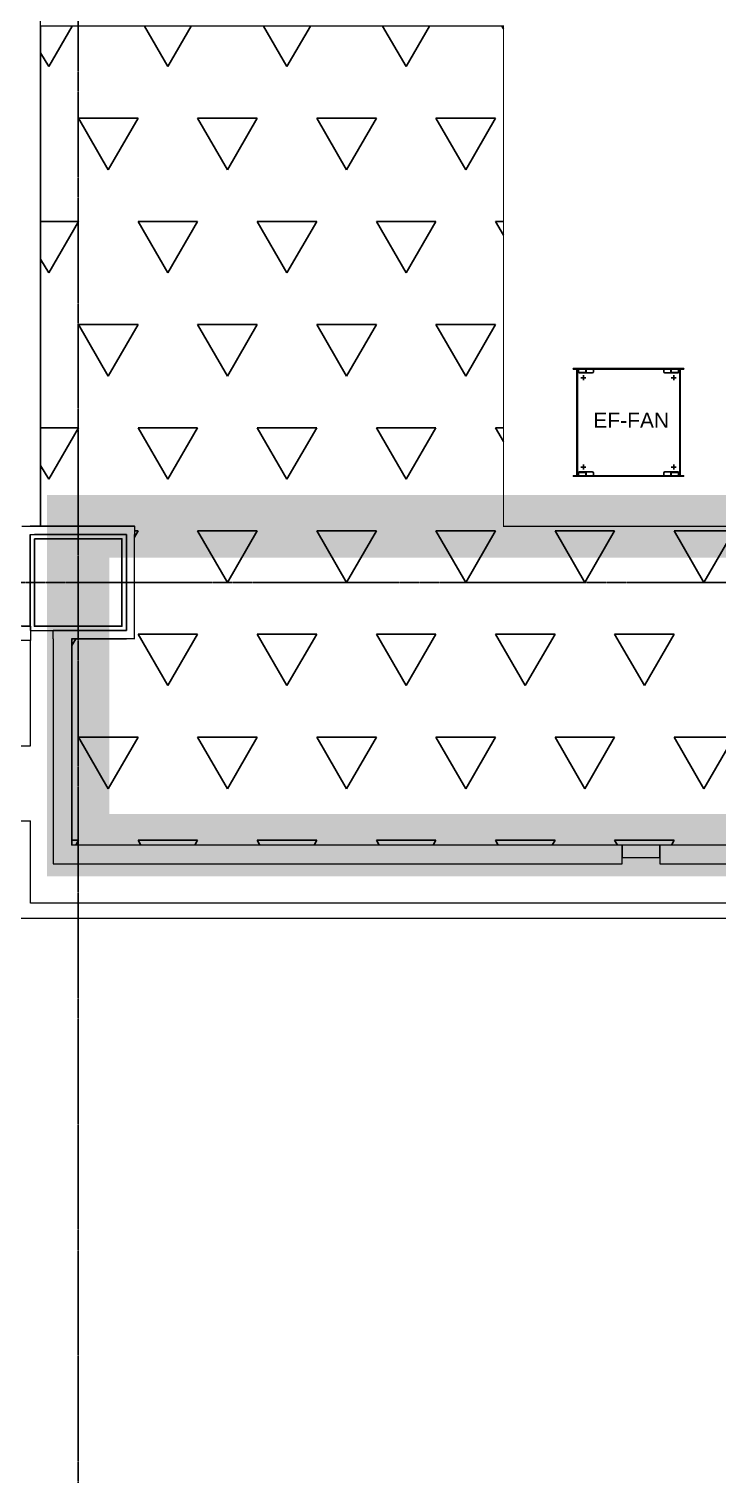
# Model space of a CAD drawing. Extents: x -3450 to 27857, y -1288 to 11880.
# Drawn here: x 24321 to 24871, y -720 to 443 of the extents above; entities that cross this region are included whole.
import ezdxf

# ---------------------------------------------------------------- set-up
doc = ezdxf.new("R2010")
doc.units = 0
doc.linetypes.add('X-S-FAB-L20$0$COL-CEN-LIN', pattern=[3.25, 2.5, -0.25, 0.25, -0.25])
for name, color, linetype in [('188K-SM-03-F20-MECH-EQ-Y2257103$0$0-move in', 8, 'Continuous'), ('188K-SM-03-F20-MECH-EQ-Y2257103$0$M-EQPM-AD', 5, 'Continuous'), ('188K-SM-03-F20-MECH-EQ-Y2257103$0$M-PHASE1 AREA', 252, 'Continuous'), ('X-S-FAB-L20$0$1_l20平面圖_1_A-WALL-EX', 8, 'Continuous'), ('X-S-FAB-L20$0$1_l20平面圖_1_A-WALL-IN', 8, 'Continuous'), ('X-S-FAB-L20$0$BLOCK', 8, 'Continuous'), ('X-S-FAB-L20$0$CCL', 8, 'X-S-FAB-L20$0$COL-CEN-LIN'), ('X-S-FAB-L20$0$COL-S', 8, 'Continuous')]:
    doc.layers.add(name, color=color, linetype=linetype)
doc.styles.add('188K-SM-03-F20-MECH-EQ-Y2257103$0$Standard', font='arial.ttf')

# ---------------------------------------------------------------- blocks, each defined once
blk = doc.blocks.new('X-S-FAB-L20$0$FAB2-L05')
at = {"layer": 'X-S-FAB-L20$0$CCL'}
for p, q in [((-1800, 11005), (-1800, 0)), ((-26880, 720), (1210, 720))]:
    blk.add_line(p, q, dxfattribs=at)
at = {"layer": 'X-S-FAB-L20$0$COL-S'}
blk.add_lwpolyline([(-1835, 755), (-1765, 755), (-1765, 685), (-1835, 685)], close=True, dxfattribs=at)
blk = doc.blocks.new('X-S-FAB-L20')
at = {"layer": 'X-S-FAB-L20$0$1_l20平面圖_1_A-WALL-EX', "color": 6, "lineweight": 0, "ltscale": 10}
for p, q in [((24322, -46.5), (24312.8, -46.5)), ((24322, -46.5), (24312.8, -46.5)), ((24310, -130.7), (24322, -130.7)), ((24310, -190.7), (24322, -190.7))]:
    blk.add_line(p, q, dxfattribs=at)
at = {"layer": 'X-S-FAB-L20$0$1_l20平面圖_1_A-WALL-EX', "color": 4, "lineweight": 0, "ltscale": 10, "flags": 128}
blk.add_lwpolyline([(24322, -35), (18505, -35)], dxfattribs=at)
at = {"layer": 'X-S-FAB-L20$0$1_l20平面圖_1_A-WALL-EX', "color": 6, "lineweight": 0, "ltscale": 10, "flags": 128}
for points in [[(24322, -35), (24322, -46.5)], [(24322, -130.7), (24322, -46.5)], [(24322, -256.5), (24322, -190.7)], [(26378, -256.5), (24322, -256.5)], [(24310, -268.5), (26390, -268.5)]]:
    blk.add_lwpolyline(points, dxfattribs=at)
at = {"layer": 'X-S-FAB-L20$0$1_l20平面圖_1_A-WALL-IN', "color": 3, "lineweight": 0, "ltscale": 10, "flags": 128}
for points in [[(24330, 45), (24330, 1455)], [(24315, 45), (24330, 45)], [(24315, 45), (24321.5, 45)], [(24405, 45), (24321.5, 45)], [(24321.5, -35), (24321.5, 38.5)], [(24321.5, 38.5), (24398.5, 38.5)], [(24398.5, 38.5), (24398.5, -38.5)], [(24405, 45), (24405, 38.5)], [(24405, -45), (24405, 38.5)], [(24315, -35), (24321.5, -35)], [(24398.5, -38.5), (24340, -38.5)], [(24340, -45), (24340, -38.5)], [(24340, -45), (24340, -225)], [(24355, -45), (24398.5, -45)], [(24355, -210), (24355, -45)], [(24405, -45), (24398.5, -45)], [(24795, -210), (24355, -210)], [(24795, -225), (24795, -210)], [(24825, -210), (24795, -210)], [(24795, -210), (24795, -220)], [(24795, -220), (24825, -220)], [(25245, -210), (24825, -210)], [(24825, -210), (24825, -225)], [(24825, -220), (24825, -210)], [(24340, -225), (24355, -225)], [(24355, -225), (24795, -225)], [(24825, -225), (25245, -225)]]:
    blk.add_lwpolyline(points, dxfattribs=at)
at = {"layer": 'X-S-FAB-L20$0$1_l20平面圖_1_A-WALL-IN', "color": 1, "lineweight": 0, "ltscale": 10, "flags": 128}
for points in [[(24321.5, 38.5), (24325, 38.5)], [(24321.5, 38.5), (24321.5, -38.5)], [(24395, 38.5), (24325, 38.5)], [(24398.5, 38.5), (24395, 38.5)], [(24398.5, -35), (24398.5, 38.5)], [(24321.5, -38.5), (24325, -38.5)], [(24325, -38.5), (24398.5, -38.5)], [(24398.5, -38.5), (24398.5, -35)]]:
    blk.add_lwpolyline(points, dxfattribs=at)
at = {"layer": 'X-S-FAB-L20$0$BLOCK'}
blk.add_blockref('X-S-FAB-L20$0$FAB2-L05', (26160, -720), dxfattribs=at)
blk = doc.blocks.new('188K-SM-03-F20-MECH-EQ-Y2257103$0$A$C98b0fb23')
for p, q in [((-86.3, 88.4), (-90.6, 88.4)), ((-90.6, 88.4), (-90.6, 87.9)), ((-90.6, 87.9), (-86.8, 87.9)), ((-86.8, 87.9), (-86.8, -18.7)), ((-86.8, 87.9), (16.4, 87.9)), ((-86.3, -19.2), (-86.3, 88.4)), ((-86.3, 88.4), (16, 88.4)), ((-85.4, 87.3), (-84.9, 87.9)), ((-85.4, 85.2), (-85.4, 87.3)), ((-85.1, 87.3), (-84.6, 87.9)), ((-85.1, 87.3), (-85.1, 85.2)), ((-77.9, 87.3), (-77.4, 87.9)), ((-77.9, 85.2), (-77.9, 87.3)), ((-77.5, 87.3), (-77.1, 87.9)), ((-77.5, 87.3), (-77.5, 85.2)), ((-70.3, 87.3), (-70.8, 87.9)), ((-70.3, 85.2), (-70.3, 87.3)), ((0, 87.3), (0.5, 87.9)), ((0, 85.2), (0, 87.3)), ((7.2, 87.3), (6.8, 87.9)), ((7.6, 87.3), (7.1, 87.9)), ((7.2, 87.3), (7.2, 85.2)), ((7.6, 85.2), (7.6, 87.3)), ((14.7, 87.3), (14.3, 87.9)), ((15.1, 87.3), (14.6, 87.9)), ((14.7, 87.3), (14.7, 85.2)), ((15.1, 85.2), (15.1, 87.3)), ((16, -19.2), (16, 88.4)), ((16, 88.4), (20.2, 88.4)), ((16.4, 87.9), (16.4, -18.7)), ((20.2, 87.9), (16.4, 87.9)), ((20.2, 88.4), (20.2, 87.9)), ((-84.4, 84.6), (-78.5, 84.6)), ((-78.6, 84.1), (-84.3, 84.1)), ((-77.8, 79.2), (-82.8, 79.2)), ((-80.3, 76.7), (-80.3, 81.7)), ((-78.6, 84.1), (-71.4, 84.1)), ((8.3, 84.1), (1.1, 84.1)), ((12.5, 79.2), (7.5, 79.2)), ((14.1, 84.6), (8.2, 84.6)), ((8.3, 84.1), (14, 84.1)), ((10, 76.7), (10, 81.7)), ((-77.8, -10), (-82.8, -10)), ((-80.3, -12.5), (-80.3, -7.5)), ((12.5, -10), (7.5, -10)), ((10, -12.5), (10, -7.5)), ((-86.8, -18.7), (-90.6, -18.7)), ((-90.6, -18.7), (-90.6, -19.2)), ((-90.6, -19.2), (-86.3, -19.2)), ((16.4, -18.7), (-86.8, -18.7)), ((16, -19.2), (-86.3, -19.2)), ((-85.4, -16), (-85.4, -18.1)), ((-85.4, -18.1), (-84.9, -18.7)), ((-85.1, -18.1), (-85.1, -16)), ((-85.1, -18.1), (-84.6, -18.7)), ((-84.4, -15.4), (-78.5, -15.4)), ((-78.6, -14.9), (-84.3, -14.9)), ((-78.6, -14.9), (-71.4, -14.9)), ((-77.9, -16), (-77.9, -18.1)), ((-77.9, -18.1), (-77.4, -18.7)), ((-77.5, -18.1), (-77.5, -16)), ((-77.5, -18.1), (-77.1, -18.7)), ((-70.3, -18.1), (-70.8, -18.7)), ((-70.3, -16), (-70.3, -18.1)), ((0, -16), (0, -18.1)), ((0, -18.1), (0.5, -18.7)), ((8.3, -14.9), (1.1, -14.9)), ((7.2, -18.1), (6.8, -18.7)), ((7.6, -18.1), (7.1, -18.7)), ((7.2, -18.1), (7.2, -16)), ((7.6, -16), (7.6, -18.1)), ((14.1, -15.4), (8.2, -15.4)), ((8.3, -14.9), (14, -14.9)), ((14.7, -18.1), (14.3, -18.7)), ((15.1, -18.1), (14.6, -18.7)), ((14.7, -18.1), (14.7, -16)), ((15.1, -16), (15.1, -18.1)), ((20.2, -19.2), (16, -19.2)), ((16.4, -18.7), (20.2, -18.7)), ((20.2, -18.7), (20.2, -19.2))]:
    blk.add_line(p, q)
for centre, radius, start, end in [((-84.3, 85.2), 1.09, 180, 270), ((-84.4, 85.2), 0.61, 180, 270), ((-78.6, 85.2), 1.09, 270, 0), ((-78.5, 85.2), 0.61, 270, 0), ((-71.4, 85.2), 1.09, 270, 0), ((1.1, 85.2), 1.09, 180, 270), ((8.3, 85.2), 1.09, 180, 270), ((8.2, 85.2), 0.61, 180, 270), ((14, 85.2), 1.09, 270, 0), ((14.1, 85.2), 0.61, 270, 0), ((-84.3, -16), 1.09, 90, 180), ((-84.4, -16), 0.61, 90, 180), ((-78.6, -16), 1.09, 0, 90), ((-78.5, -16), 0.61, 0, 90), ((-71.4, -16), 1.09, 0, 90), ((1.1, -16), 1.09, 90, 180), ((8.3, -16), 1.09, 90, 180), ((8.2, -16), 0.61, 90, 180), ((14, -16), 1.09, 0, 90), ((14.1, -16), 0.61, 0, 90)]:
    blk.add_arc(centre, radius, start, end)
at = {"insert": (-70.3, 44.2), "char_height": 15, "attachment_point": 1, "style": '188K-SM-03-F20-MECH-EQ-Y2257103$0$Standard'}
blk.add_mtext_dynamic_manual_height_columns('EF-FAN', width=70.317, gutter_width=12.5, heights=[0], dxfattribs=at)
blk = doc.blocks.new('188K-SM-03-F20-MECH-EQ-Y2257103')
at = {"layer": '188K-SM-03-F20-MECH-EQ-Y2257103$0$M-PHASE1 AREA'}
h = blk.add_hatch(dxfattribs=at)
h.set_pattern_fill('TRIANG', color=256, scale=10)
h.paths.add_polyline_path([(24330, 445), (24330, 45), (24405, 45), (24405, -45), (24355, -45), (24355, -210), (26335, -210), (26335, 45), (26335, 702.5), (26189.5, 702.5), (26189.5, 753), (26042, 753), (26042, 45), (24700, 45), (24700, 445)])
at = {"layer": '188K-SM-03-F20-MECH-EQ-Y2257103$0$0-move in', "const_width": 50}
blk.add_lwpolyline([(24360, 45), (26335, 45), (26335, -210), (24360, -210)], close=True, dxfattribs=at)
at = {"layer": '188K-SM-03-F20-MECH-EQ-Y2257103$0$M-PHASE1 AREA', "const_width": 1}
blk.add_lwpolyline([(24330, 445), (24330, 45), (24405, 45), (24405, -45), (24355, -45), (24355, -210), (26335, -210), (26335, 45), (26335, 702.5), (26189.5, 702.5), (26189.5, 753), (26042, 753), (26042, 45), (24700, 45), (24700, 445)], close=True, dxfattribs=at)
at = {"layer": '188K-SM-03-F20-MECH-EQ-Y2257103$0$M-EQPM-AD', "lineweight": 0, "ltscale": 0.1, "xscale": 0.8, "yscale": 0.8, "zscale": 0.8}
blk.add_blockref('188K-SM-03-F20-MECH-EQ-Y2257103$0$A$C98b0fb23', (24828.127, 100.367), dxfattribs=at)

msp = doc.modelspace()

# ---------------------------------------------------------------- block references
for name in ['X-S-FAB-L20', '188K-SM-03-F20-MECH-EQ-Y2257103']:
    msp.add_blockref(name, (0, 0))

doc.saveas('drawing.dxf')
